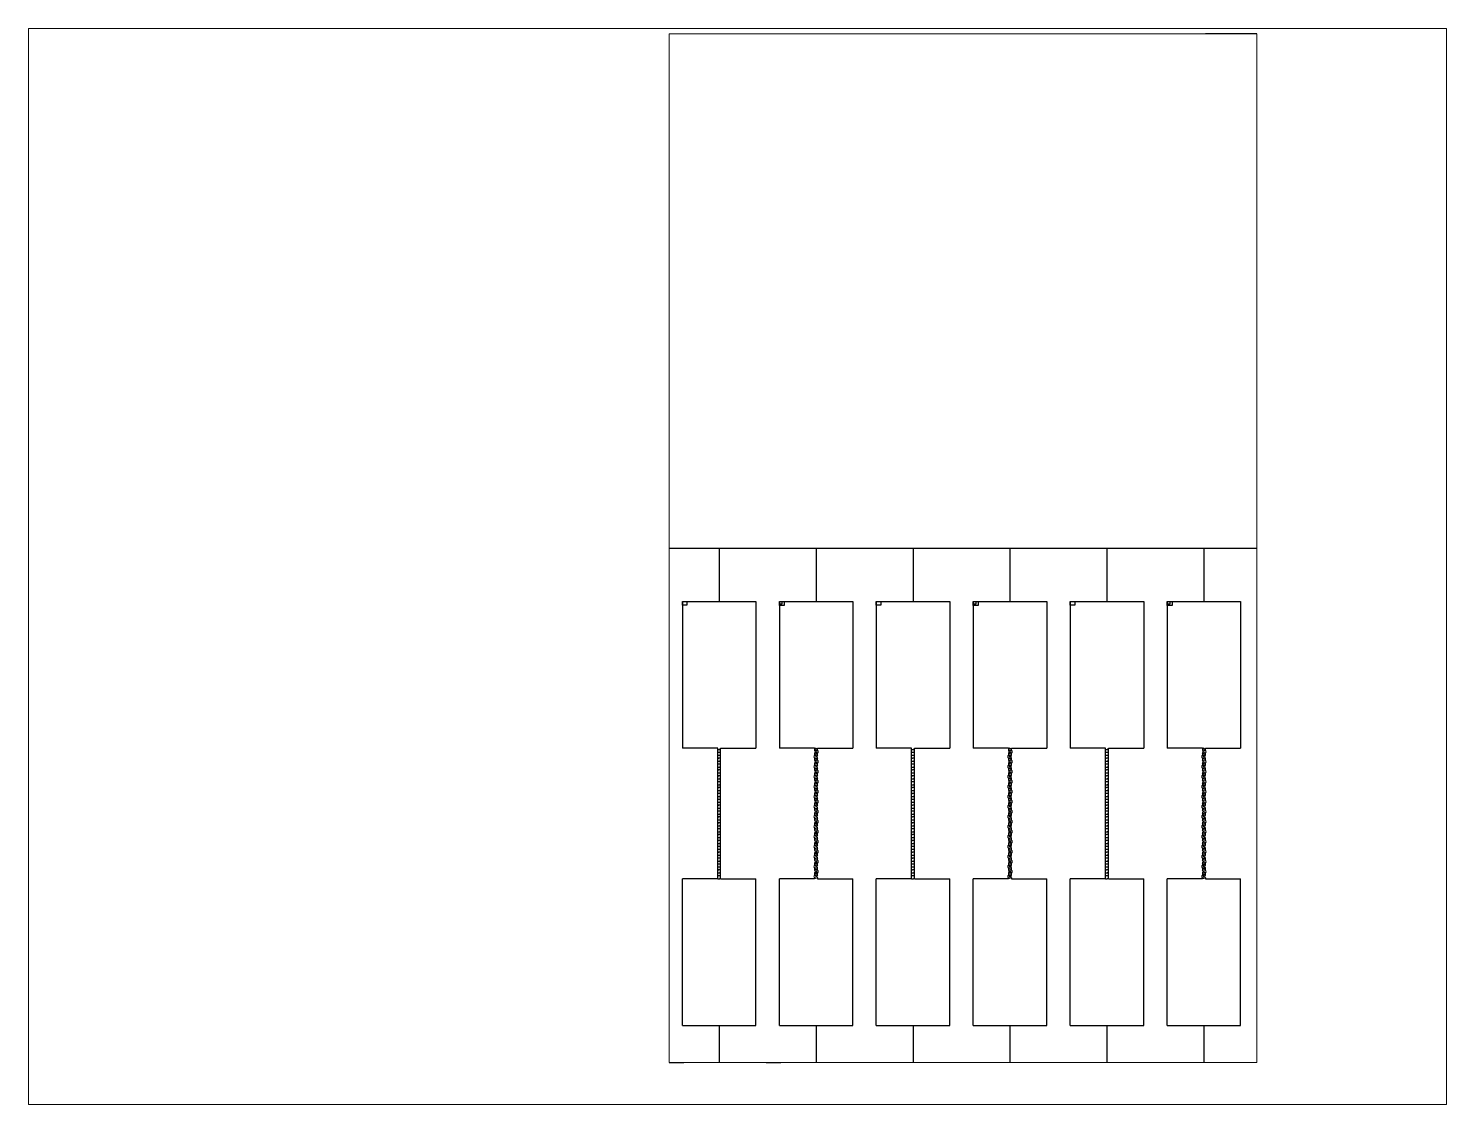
# Paper-space layout 'Layout1' of a CAD drawing. Header units: millimetres. Extents: x 26 to 231, y 20 to 176.
# The model-space entities are those that its viewports show. They can reach past a viewport. Long polylines and large blocks are cut down to what shows.
import ezdxf

# ---------------------------------------------------------------- set-up
doc = ezdxf.new("R2010")
doc.units = ezdxf.units.MM
doc.layers.add('Al Foil', color=2, linetype='Continuous')
doc.layers.add('DEF POINTS', color=7, linetype='Continuous')

msp = doc.modelspace()

# ---------------------------------------------------------------- linework, layer by layer
at = {"layer": 'Al Foil', "linetype": 'Continuous', "lineweight": 0}
for p, q in [((0, 0), (0, 70)), ((0, 70), (40, 70)), ((40, 70), (40, 0)), ((40, 0), (0, 0))]:
    msp.add_line(p, q, dxfattribs=at)
at = {"layer": 'Al Foil'}
for p, q in [((40, 70), (36.5, 70)), ((0, 35), (40, 35)), ((3.4, 35), (3.4, 31.377)), ((10, 35), (10, 31.377)), ((16.6, 35), (16.6, 31.377)), ((23.2, 35), (23.2, 31.377)), ((29.8, 35), (29.8, 31.377)), ((36.4, 35), (36.4, 31.377)), ((0.9, 31.377), (5.9, 31.377)), ((0.9, 31.377), (0.9, 21.377)), ((0.9, 31.377), (1.211, 31.377)), ((0.9, 31.108), (0.9, 31.377)), ((1.211, 31.108), (0.9, 31.108)), ((1.211, 31.377), (1.211, 31.108)), ((5.9, 31.377), (5.9, 21.377)), ((7.5, 31.377), (12.5, 31.377)), ((7.5, 31.377), (7.5, 21.377)), ((7.5, 31.377), (7.833, 31.377)), ((7.5, 31.085), (7.5, 31.377)), ((7.5, 31.377), (7.673, 31.377)), ((7.5, 31.195), (7.5, 31.377)), ((7.673, 31.195), (7.5, 31.195)), ((7.833, 31.085), (7.5, 31.085)), ((7.673, 31.377), (7.673, 31.195)), ((7.833, 31.377), (7.833, 31.085)), ((12.5, 31.377), (12.5, 21.377)), ((14.1, 31.377), (19.1, 31.377)), ((14.1, 31.377), (14.1, 21.377)), ((14.1, 31.377), (14.411, 31.377)), ((14.1, 31.108), (14.1, 31.377)), ((14.411, 31.108), (14.1, 31.108)), ((14.411, 31.377), (14.411, 31.108)), ((19.1, 31.377), (19.1, 21.377)), ((20.7, 31.377), (25.7, 31.377)), ((20.7, 31.377), (20.7, 21.377)), ((20.7, 31.377), (21.033, 31.377)), ((20.7, 31.085), (20.7, 31.377)), ((20.7, 31.377), (20.873, 31.377)), ((20.7, 31.195), (20.7, 31.377)), ((20.873, 31.195), (20.7, 31.195)), ((21.033, 31.085), (20.7, 31.085)), ((20.873, 31.377), (20.873, 31.195)), ((21.033, 31.377), (21.033, 31.085)), ((25.7, 31.377), (25.7, 21.377)), ((27.3, 31.377), (32.3, 31.377)), ((27.3, 31.377), (27.3, 21.377)), ((27.3, 31.377), (27.611, 31.377)), ((27.3, 31.108), (27.3, 31.377)), ((27.611, 31.108), (27.3, 31.108)), ((27.611, 31.377), (27.611, 31.108)), ((32.3, 31.377), (32.3, 21.377)), ((33.9, 31.377), (38.9, 31.377)), ((33.9, 31.377), (33.9, 21.377)), ((33.9, 31.377), (34.233, 31.377)), ((33.9, 31.085), (33.9, 31.377)), ((33.9, 31.377), (34.073, 31.377)), ((33.9, 31.195), (33.9, 31.377)), ((34.073, 31.195), (33.9, 31.195)), ((34.233, 31.085), (33.9, 31.085)), ((34.073, 31.377), (34.073, 31.195)), ((34.233, 31.377), (34.233, 31.085)), ((38.9, 31.377), (38.9, 21.377)), ((3.3, 21.377), (0.9, 21.377)), ((3.3, 12.5), (3.3, 21.377)), ((3.3, 21.3), (3.437, 21.3)), ((3.5, 12.5), (3.5, 21.377)), ((3.5, 21.377), (5.9, 21.377)), ((9.9, 21.377), (7.5, 21.377)), ((9.9, 21.377), (9.9, 21.238)), ((9.9, 21.377), (9.975, 21.377)), ((10.1, 21.377), (12.5, 21.377)), ((10.1, 21.238), (10.1, 21.377)), ((16.5, 21.377), (14.1, 21.377)), ((16.5, 12.5), (16.5, 21.377)), ((16.5, 21.3), (16.637, 21.3)), ((16.7, 12.5), (16.7, 21.377)), ((16.7, 21.377), (19.1, 21.377)), ((23.1, 21.377), (20.7, 21.377)), ((23.1, 21.377), (23.1, 21.238)), ((23.1, 21.377), (23.175, 21.377)), ((23.3, 21.377), (25.7, 21.377)), ((23.3, 21.238), (23.3, 21.377)), ((29.7, 21.377), (27.3, 21.377)), ((29.7, 12.5), (29.7, 21.377)), ((29.7, 21.3), (29.837, 21.3)), ((29.9, 12.5), (29.9, 21.377)), ((29.9, 21.377), (32.3, 21.377)), ((36.3, 21.377), (33.9, 21.377)), ((36.3, 21.377), (36.3, 21.238)), ((36.3, 21.377), (36.375, 21.377)), ((36.5, 21.377), (38.9, 21.377)), ((36.5, 21.238), (36.5, 21.377)), ((3.3, 20.9), (3.437, 20.9)), ((3.3, 20.5), (3.437, 20.5)), ((3.5, 21.1), (3.362, 21.1)), ((3.5, 20.7), (3.362, 20.7)), ((3.5, 20.3), (3.362, 20.3)), ((9.9, 21.038), (9.9, 20.898)), ((9.9, 20.898), (9.975, 20.898)), ((9.9, 20.698), (9.9, 20.559)), ((9.9, 20.698), (9.975, 20.698)), ((9.9, 20.359), (9.9, 20.219)), ((9.95, 21.138), (10.05, 21.138)), ((10.05, 20.798), (9.95, 20.798)), ((9.95, 20.459), (10.05, 20.459)), ((10.1, 21.237), (10.025, 21.237)), ((10.1, 21.037), (10.025, 21.037)), ((10.1, 20.558), (10.025, 20.558)), ((10.1, 20.358), (10.025, 20.358)), ((10.1, 20.898), (10.1, 21.038)), ((10.1, 20.559), (10.1, 20.698)), ((10.1, 20.219), (10.1, 20.359)), ((16.5, 20.9), (16.637, 20.9)), ((16.5, 20.5), (16.637, 20.5)), ((16.7, 21.1), (16.562, 21.1)), ((16.7, 20.7), (16.562, 20.7)), ((16.7, 20.3), (16.562, 20.3)), ((23.1, 21.038), (23.1, 20.898)), ((23.1, 20.898), (23.175, 20.898)), ((23.1, 20.698), (23.1, 20.559)), ((23.1, 20.698), (23.175, 20.698)), ((23.1, 20.359), (23.1, 20.219)), ((23.15, 21.138), (23.25, 21.138)), ((23.25, 20.798), (23.15, 20.798)), ((23.15, 20.459), (23.25, 20.459)), ((23.3, 21.237), (23.225, 21.237)), ((23.3, 21.037), (23.225, 21.037)), ((23.3, 20.558), (23.225, 20.558)), ((23.3, 20.358), (23.225, 20.358)), ((23.3, 20.898), (23.3, 21.038)), ((23.3, 20.559), (23.3, 20.698)), ((23.3, 20.219), (23.3, 20.359)), ((29.7, 20.9), (29.837, 20.9)), ((29.7, 20.5), (29.837, 20.5)), ((29.9, 21.1), (29.762, 21.1)), ((29.9, 20.7), (29.762, 20.7)), ((29.9, 20.3), (29.762, 20.3)), ((36.3, 21.038), (36.3, 20.898)), ((36.3, 20.898), (36.375, 20.898)), ((36.3, 20.698), (36.3, 20.559)), ((36.3, 20.698), (36.375, 20.698)), ((36.3, 20.359), (36.3, 20.219)), ((36.35, 21.138), (36.45, 21.138)), ((36.45, 20.798), (36.35, 20.798)), ((36.35, 20.459), (36.45, 20.459)), ((36.5, 21.237), (36.425, 21.237)), ((36.5, 21.037), (36.425, 21.037)), ((36.5, 20.558), (36.425, 20.558)), ((36.5, 20.358), (36.425, 20.358)), ((36.5, 20.898), (36.5, 21.038)), ((36.5, 20.559), (36.5, 20.698)), ((36.5, 20.219), (36.5, 20.359)), ((3.3, 20.1), (3.437, 20.1)), ((3.3, 19.7), (3.437, 19.7)), ((3.5, 19.9), (3.362, 19.9)), ((3.5, 19.5), (3.362, 19.5)), ((9.9, 20.219), (9.975, 20.219)), ((9.9, 20.019), (9.9, 19.88)), ((9.9, 20.019), (9.975, 20.019)), ((9.9, 19.68), (9.9, 19.54)), ((9.9, 19.54), (9.975, 19.54)), ((9.9, 19.34), (9.9, 19.201)), ((9.9, 19.34), (9.975, 19.34)), ((10.05, 20.119), (9.95, 20.119)), ((9.95, 19.78), (10.05, 19.78)), ((10.05, 19.44), (9.95, 19.44)), ((10.1, 19.879), (10.025, 19.879)), ((10.1, 19.679), (10.025, 19.679)), ((10.1, 19.88), (10.1, 20.019)), ((10.1, 19.54), (10.1, 19.68)), ((10.1, 19.201), (10.1, 19.34)), ((16.5, 20.1), (16.637, 20.1)), ((16.5, 19.7), (16.637, 19.7)), ((16.7, 19.9), (16.562, 19.9)), ((16.7, 19.5), (16.562, 19.5)), ((23.1, 20.219), (23.175, 20.219)), ((23.1, 20.019), (23.1, 19.88)), ((23.1, 20.019), (23.175, 20.019)), ((23.1, 19.68), (23.1, 19.54)), ((23.1, 19.54), (23.175, 19.54)), ((23.1, 19.34), (23.1, 19.201)), ((23.1, 19.34), (23.175, 19.34)), ((23.25, 20.119), (23.15, 20.119)), ((23.15, 19.78), (23.25, 19.78)), ((23.25, 19.44), (23.15, 19.44)), ((23.3, 19.879), (23.225, 19.879)), ((23.3, 19.679), (23.225, 19.679)), ((23.3, 19.88), (23.3, 20.019)), ((23.3, 19.54), (23.3, 19.68)), ((23.3, 19.201), (23.3, 19.34)), ((29.7, 20.1), (29.837, 20.1)), ((29.7, 19.7), (29.837, 19.7)), ((29.9, 19.9), (29.762, 19.9)), ((29.9, 19.5), (29.762, 19.5)), ((36.3, 20.219), (36.375, 20.219)), ((36.3, 20.019), (36.3, 19.88)), ((36.3, 20.019), (36.375, 20.019)), ((36.3, 19.68), (36.3, 19.54)), ((36.3, 19.54), (36.375, 19.54)), ((36.3, 19.34), (36.3, 19.201)), ((36.3, 19.34), (36.375, 19.34)), ((36.45, 20.119), (36.35, 20.119)), ((36.35, 19.78), (36.45, 19.78)), ((36.45, 19.44), (36.35, 19.44)), ((36.5, 19.879), (36.425, 19.879)), ((36.5, 19.679), (36.425, 19.679)), ((36.5, 19.88), (36.5, 20.019)), ((36.5, 19.54), (36.5, 19.68)), ((36.5, 19.201), (36.5, 19.34)), ((3.3, 19.3), (3.437, 19.3)), ((3.3, 18.9), (3.437, 18.9)), ((3.3, 18.5), (3.437, 18.5)), ((3.5, 19.1), (3.362, 19.1)), ((3.5, 18.7), (3.362, 18.7)), ((9.9, 19.001), (9.9, 18.861)), ((9.9, 18.861), (9.975, 18.861)), ((9.9, 18.661), (9.9, 18.522)), ((9.9, 18.661), (9.975, 18.661)), ((9.95, 19.101), (10.05, 19.101)), ((10.05, 18.761), (9.95, 18.761)), ((9.95, 18.422), (10.05, 18.422)), ((10.1, 19.2), (10.025, 19.2)), ((10.1, 19), (10.025, 19)), ((10.1, 18.521), (10.025, 18.521)), ((10.1, 18.861), (10.1, 19.001)), ((10.1, 18.522), (10.1, 18.661)), ((16.5, 19.3), (16.637, 19.3)), ((16.5, 18.9), (16.637, 18.9)), ((16.5, 18.5), (16.637, 18.5)), ((16.7, 19.1), (16.562, 19.1)), ((16.7, 18.7), (16.562, 18.7)), ((23.1, 19.001), (23.1, 18.861)), ((23.1, 18.861), (23.175, 18.861)), ((23.1, 18.661), (23.1, 18.522)), ((23.1, 18.661), (23.175, 18.661)), ((23.15, 19.101), (23.25, 19.101)), ((23.25, 18.761), (23.15, 18.761)), ((23.15, 18.422), (23.25, 18.422)), ((23.3, 19.2), (23.225, 19.2)), ((23.3, 19), (23.225, 19)), ((23.3, 18.521), (23.225, 18.521)), ((23.3, 18.861), (23.3, 19.001)), ((23.3, 18.522), (23.3, 18.661)), ((29.7, 19.3), (29.837, 19.3)), ((29.7, 18.9), (29.837, 18.9)), ((29.7, 18.5), (29.837, 18.5)), ((29.9, 19.1), (29.762, 19.1)), ((29.9, 18.7), (29.762, 18.7)), ((36.3, 19.001), (36.3, 18.861)), ((36.3, 18.861), (36.375, 18.861)), ((36.3, 18.661), (36.3, 18.522)), ((36.3, 18.661), (36.375, 18.661)), ((36.35, 19.101), (36.45, 19.101)), ((36.45, 18.761), (36.35, 18.761)), ((36.35, 18.422), (36.45, 18.422)), ((36.5, 19.2), (36.425, 19.2)), ((36.5, 19), (36.425, 19)), ((36.5, 18.521), (36.425, 18.521)), ((36.5, 18.861), (36.5, 19.001)), ((36.5, 18.522), (36.5, 18.661)), ((3.3, 18.1), (3.437, 18.1)), ((3.3, 17.7), (3.437, 17.7)), ((3.5, 18.3), (3.362, 18.3)), ((3.5, 17.9), (3.362, 17.9)), ((3.5, 17.5), (3.362, 17.5)), ((9.9, 18.322), (9.9, 18.182)), ((9.9, 18.182), (9.975, 18.182)), ((9.9, 17.982), (9.9, 17.843)), ((9.9, 17.982), (9.975, 17.982)), ((9.9, 17.643), (9.9, 17.503)), ((9.9, 17.503), (9.975, 17.503)), ((10.05, 18.082), (9.95, 18.082)), ((9.95, 17.743), (10.05, 17.743)), ((10.05, 17.403), (9.95, 17.403)), ((10.1, 18.321), (10.025, 18.321)), ((10.1, 17.842), (10.025, 17.842)), ((10.1, 17.642), (10.025, 17.642)), ((10.1, 18.182), (10.1, 18.322)), ((10.1, 17.843), (10.1, 17.982)), ((10.1, 17.503), (10.1, 17.643)), ((16.5, 18.1), (16.637, 18.1)), ((16.5, 17.7), (16.637, 17.7)), ((16.7, 18.3), (16.562, 18.3)), ((16.7, 17.9), (16.562, 17.9)), ((16.7, 17.5), (16.562, 17.5)), ((23.1, 18.322), (23.1, 18.182)), ((23.1, 18.182), (23.175, 18.182)), ((23.1, 17.982), (23.1, 17.843)), ((23.1, 17.982), (23.175, 17.982)), ((23.1, 17.643), (23.1, 17.503)), ((23.1, 17.503), (23.175, 17.503)), ((23.25, 18.082), (23.15, 18.082)), ((23.15, 17.743), (23.25, 17.743)), ((23.25, 17.403), (23.15, 17.403)), ((23.3, 18.321), (23.225, 18.321)), ((23.3, 17.842), (23.225, 17.842)), ((23.3, 17.642), (23.225, 17.642)), ((23.3, 18.182), (23.3, 18.322)), ((23.3, 17.843), (23.3, 17.982)), ((23.3, 17.503), (23.3, 17.643)), ((29.7, 18.1), (29.837, 18.1)), ((29.7, 17.7), (29.837, 17.7)), ((29.9, 18.3), (29.762, 18.3)), ((29.9, 17.9), (29.762, 17.9)), ((29.9, 17.5), (29.762, 17.5)), ((36.3, 18.322), (36.3, 18.182)), ((36.3, 18.182), (36.375, 18.182)), ((36.3, 17.982), (36.3, 17.843)), ((36.3, 17.982), (36.375, 17.982)), ((36.3, 17.643), (36.3, 17.503)), ((36.3, 17.503), (36.375, 17.503)), ((36.45, 18.082), (36.35, 18.082)), ((36.35, 17.743), (36.45, 17.743)), ((36.45, 17.403), (36.35, 17.403)), ((36.5, 18.321), (36.425, 18.321)), ((36.5, 17.842), (36.425, 17.842)), ((36.5, 17.642), (36.425, 17.642)), ((36.5, 18.182), (36.5, 18.322)), ((36.5, 17.843), (36.5, 17.982)), ((36.5, 17.503), (36.5, 17.643)), ((3.3, 17.3), (3.437, 17.3)), ((3.3, 16.9), (3.437, 16.9)), ((3.3, 16.5), (3.437, 16.5)), ((3.5, 17.1), (3.362, 17.1)), ((3.5, 16.7), (3.362, 16.7)), ((9.9, 17.303), (9.9, 17.164)), ((9.9, 17.303), (9.975, 17.303)), ((9.9, 16.964), (9.9, 16.824)), ((9.9, 16.824), (9.975, 16.824)), ((9.9, 16.624), (9.9, 16.485)), ((9.9, 16.624), (9.975, 16.624)), ((9.95, 17.064), (10.05, 17.064)), ((10.05, 16.724), (9.95, 16.724)), ((10.1, 17.163), (10.025, 17.163)), ((10.1, 16.963), (10.025, 16.963)), ((10.1, 16.484), (10.025, 16.484)), ((10.1, 17.164), (10.1, 17.303)), ((10.1, 16.824), (10.1, 16.964)), ((10.1, 16.485), (10.1, 16.624)), ((16.5, 17.3), (16.637, 17.3)), ((16.5, 16.9), (16.637, 16.9)), ((16.5, 16.5), (16.637, 16.5)), ((16.7, 17.1), (16.562, 17.1)), ((16.7, 16.7), (16.562, 16.7)), ((23.1, 17.303), (23.1, 17.164)), ((23.1, 17.303), (23.175, 17.303)), ((23.1, 16.964), (23.1, 16.824)), ((23.1, 16.824), (23.175, 16.824)), ((23.1, 16.624), (23.1, 16.485)), ((23.1, 16.624), (23.175, 16.624)), ((23.15, 17.064), (23.25, 17.064)), ((23.25, 16.724), (23.15, 16.724)), ((23.3, 17.163), (23.225, 17.163)), ((23.3, 16.963), (23.225, 16.963)), ((23.3, 16.484), (23.225, 16.484)), ((23.3, 17.164), (23.3, 17.303)), ((23.3, 16.824), (23.3, 16.964)), ((23.3, 16.485), (23.3, 16.624)), ((29.7, 17.3), (29.837, 17.3)), ((29.7, 16.9), (29.837, 16.9)), ((29.7, 16.5), (29.837, 16.5)), ((29.9, 17.1), (29.762, 17.1)), ((29.9, 16.7), (29.762, 16.7)), ((36.3, 17.303), (36.3, 17.164)), ((36.3, 17.303), (36.375, 17.303)), ((36.3, 16.964), (36.3, 16.824)), ((36.3, 16.824), (36.375, 16.824)), ((36.3, 16.624), (36.3, 16.485)), ((36.3, 16.624), (36.375, 16.624)), ((36.35, 17.064), (36.45, 17.064)), ((36.45, 16.724), (36.35, 16.724)), ((36.5, 17.163), (36.425, 17.163)), ((36.5, 16.963), (36.425, 16.963)), ((36.5, 16.484), (36.425, 16.484)), ((36.5, 17.164), (36.5, 17.303)), ((36.5, 16.824), (36.5, 16.964)), ((36.5, 16.485), (36.5, 16.624)), ((3.3, 16.1), (3.437, 16.1)), ((3.3, 15.7), (3.437, 15.7)), ((3.5, 16.3), (3.362, 16.3)), ((3.5, 15.9), (3.362, 15.9)), ((3.5, 15.5), (3.362, 15.5)), ((9.9, 16.285), (9.9, 16.145)), ((9.9, 16.145), (9.975, 16.145)), ((9.9, 15.945), (9.9, 15.806)), ((9.9, 15.945), (9.975, 15.945)), ((9.9, 15.606), (9.9, 15.466)), ((9.9, 15.466), (9.975, 15.466)), ((9.95, 16.385), (10.05, 16.385)), ((10.05, 16.045), (9.95, 16.045)), ((9.95, 15.706), (10.05, 15.706)), ((10.1, 16.284), (10.025, 16.284)), ((10.1, 15.805), (10.025, 15.805)), ((10.1, 15.605), (10.025, 15.605)), ((10.1, 16.145), (10.1, 16.285)), ((10.1, 15.806), (10.1, 15.945)), ((10.1, 15.466), (10.1, 15.606)), ((16.5, 16.1), (16.637, 16.1)), ((16.5, 15.7), (16.637, 15.7)), ((16.7, 16.3), (16.562, 16.3)), ((16.7, 15.9), (16.562, 15.9)), ((16.7, 15.5), (16.562, 15.5)), ((23.1, 16.285), (23.1, 16.145)), ((23.1, 16.145), (23.175, 16.145)), ((23.1, 15.945), (23.1, 15.806)), ((23.1, 15.945), (23.175, 15.945)), ((23.1, 15.606), (23.1, 15.466)), ((23.1, 15.466), (23.175, 15.466)), ((23.15, 16.385), (23.25, 16.385)), ((23.25, 16.045), (23.15, 16.045)), ((23.15, 15.706), (23.25, 15.706)), ((23.3, 16.284), (23.225, 16.284)), ((23.3, 15.805), (23.225, 15.805)), ((23.3, 15.605), (23.225, 15.605)), ((23.3, 16.145), (23.3, 16.285)), ((23.3, 15.806), (23.3, 15.945)), ((23.3, 15.466), (23.3, 15.606)), ((29.7, 16.1), (29.837, 16.1)), ((29.7, 15.7), (29.837, 15.7)), ((29.9, 16.3), (29.762, 16.3)), ((29.9, 15.9), (29.762, 15.9)), ((29.9, 15.5), (29.762, 15.5)), ((36.3, 16.285), (36.3, 16.145)), ((36.3, 16.145), (36.375, 16.145)), ((36.3, 15.945), (36.3, 15.806)), ((36.3, 15.945), (36.375, 15.945)), ((36.3, 15.606), (36.3, 15.466)), ((36.3, 15.466), (36.375, 15.466)), ((36.35, 16.385), (36.45, 16.385)), ((36.45, 16.045), (36.35, 16.045)), ((36.35, 15.706), (36.45, 15.706)), ((36.5, 16.284), (36.425, 16.284)), ((36.5, 15.805), (36.425, 15.805)), ((36.5, 15.605), (36.425, 15.605)), ((36.5, 16.145), (36.5, 16.285)), ((36.5, 15.806), (36.5, 15.945)), ((36.5, 15.466), (36.5, 15.606)), ((3.3, 15.3), (3.437, 15.3)), ((3.3, 14.9), (3.437, 14.9)), ((3.3, 14.5), (3.437, 14.5)), ((3.5, 15.1), (3.362, 15.1)), ((3.5, 14.7), (3.362, 14.7)), ((9.9, 15.266), (9.9, 15.127)), ((9.9, 15.266), (9.975, 15.266)), ((9.9, 14.927), (9.9, 14.787)), ((9.9, 14.787), (9.975, 14.787)), ((9.9, 14.587), (9.9, 14.448)), ((9.9, 14.587), (9.975, 14.587)), ((10.05, 15.366), (9.95, 15.366)), ((9.95, 15.027), (10.05, 15.027)), ((10.05, 14.687), (9.95, 14.687)), ((10.1, 15.126), (10.025, 15.126)), ((10.1, 14.926), (10.025, 14.926)), ((10.1, 15.127), (10.1, 15.266)), ((10.1, 14.787), (10.1, 14.927)), ((10.1, 14.448), (10.1, 14.587)), ((16.5, 15.3), (16.637, 15.3)), ((16.5, 14.9), (16.637, 14.9)), ((16.5, 14.5), (16.637, 14.5)), ((16.7, 15.1), (16.562, 15.1)), ((16.7, 14.7), (16.562, 14.7)), ((23.1, 15.266), (23.1, 15.127)), ((23.1, 15.266), (23.175, 15.266)), ((23.1, 14.927), (23.1, 14.787)), ((23.1, 14.787), (23.175, 14.787)), ((23.1, 14.587), (23.1, 14.448)), ((23.1, 14.587), (23.175, 14.587)), ((23.25, 15.366), (23.15, 15.366)), ((23.15, 15.027), (23.25, 15.027)), ((23.25, 14.687), (23.15, 14.687)), ((23.3, 15.126), (23.225, 15.126)), ((23.3, 14.926), (23.225, 14.926)), ((23.3, 15.127), (23.3, 15.266)), ((23.3, 14.787), (23.3, 14.927)), ((23.3, 14.448), (23.3, 14.587)), ((29.7, 15.3), (29.837, 15.3)), ((29.7, 14.9), (29.837, 14.9)), ((29.7, 14.5), (29.837, 14.5)), ((29.9, 15.1), (29.762, 15.1)), ((29.9, 14.7), (29.762, 14.7)), ((36.3, 15.266), (36.3, 15.127)), ((36.3, 15.266), (36.375, 15.266)), ((36.3, 14.927), (36.3, 14.787)), ((36.3, 14.787), (36.375, 14.787)), ((36.3, 14.587), (36.3, 14.448)), ((36.3, 14.587), (36.375, 14.587)), ((36.45, 15.366), (36.35, 15.366)), ((36.35, 15.027), (36.45, 15.027)), ((36.45, 14.687), (36.35, 14.687)), ((36.5, 15.126), (36.425, 15.126)), ((36.5, 14.926), (36.425, 14.926)), ((36.5, 15.127), (36.5, 15.266)), ((36.5, 14.787), (36.5, 14.927)), ((36.5, 14.448), (36.5, 14.587)), ((3.3, 14.1), (3.437, 14.1)), ((3.3, 13.7), (3.437, 13.7)), ((3.5, 14.3), (3.362, 14.3)), ((3.5, 13.9), (3.362, 13.9)), ((9.9, 14.248), (9.9, 14.108)), ((9.9, 14.108), (9.975, 14.108)), ((9.9, 13.908), (9.9, 13.769)), ((9.9, 13.908), (9.975, 13.908)), ((9.9, 13.569), (9.9, 13.429)), ((9.95, 14.348), (10.05, 14.348)), ((10.05, 14.008), (9.95, 14.008)), ((9.95, 13.669), (10.05, 13.669)), ((10.1, 14.447), (10.025, 14.447)), ((10.1, 14.247), (10.025, 14.247)), ((10.1, 13.768), (10.025, 13.768)), ((10.1, 13.568), (10.025, 13.568)), ((10.1, 14.108), (10.1, 14.248)), ((10.1, 13.769), (10.1, 13.908)), ((10.1, 13.429), (10.1, 13.569)), ((16.5, 14.1), (16.637, 14.1)), ((16.5, 13.7), (16.637, 13.7)), ((16.7, 14.3), (16.562, 14.3)), ((16.7, 13.9), (16.562, 13.9)), ((23.1, 14.248), (23.1, 14.108)), ((23.1, 14.108), (23.175, 14.108)), ((23.1, 13.908), (23.1, 13.769)), ((23.1, 13.908), (23.175, 13.908)), ((23.1, 13.569), (23.1, 13.429)), ((23.15, 14.348), (23.25, 14.348)), ((23.25, 14.008), (23.15, 14.008)), ((23.15, 13.669), (23.25, 13.669)), ((23.3, 14.447), (23.225, 14.447)), ((23.3, 14.247), (23.225, 14.247)), ((23.3, 13.768), (23.225, 13.768)), ((23.3, 13.568), (23.225, 13.568)), ((23.3, 14.108), (23.3, 14.248)), ((23.3, 13.769), (23.3, 13.908)), ((23.3, 13.429), (23.3, 13.569)), ((29.7, 14.1), (29.837, 14.1)), ((29.7, 13.7), (29.837, 13.7)), ((29.9, 14.3), (29.762, 14.3)), ((29.9, 13.9), (29.762, 13.9)), ((36.3, 14.248), (36.3, 14.108)), ((36.3, 14.108), (36.375, 14.108)), ((36.3, 13.908), (36.3, 13.769)), ((36.3, 13.908), (36.375, 13.908)), ((36.3, 13.569), (36.3, 13.429)), ((36.35, 14.348), (36.45, 14.348)), ((36.45, 14.008), (36.35, 14.008)), ((36.35, 13.669), (36.45, 13.669)), ((36.5, 14.447), (36.425, 14.447)), ((36.5, 14.247), (36.425, 14.247)), ((36.5, 13.768), (36.425, 13.768)), ((36.5, 13.568), (36.425, 13.568)), ((36.5, 14.108), (36.5, 14.248)), ((36.5, 13.769), (36.5, 13.908)), ((36.5, 13.429), (36.5, 13.569)), ((3.3, 13.3), (3.437, 13.3)), ((3.3, 12.9), (3.437, 12.9)), ((3.5, 13.5), (3.362, 13.5)), ((3.5, 13.1), (3.362, 13.1)), ((3.5, 12.7), (3.362, 12.7)), ((9.9, 13.429), (9.975, 13.429)), ((9.9, 13.229), (9.9, 13.09)), ((9.9, 13.229), (9.975, 13.229)), ((9.9, 12.89), (9.9, 12.75)), ((9.9, 12.75), (9.975, 12.75)), ((10.05, 13.329), (9.95, 13.329)), ((9.95, 12.99), (10.05, 12.99)), ((10.05, 12.65), (9.95, 12.65)), ((10.1, 13.089), (10.025, 13.089)), ((10.1, 12.889), (10.025, 12.889)), ((10.1, 13.09), (10.1, 13.229)), ((10.1, 12.75), (10.1, 12.89)), ((16.5, 13.3), (16.637, 13.3)), ((16.5, 12.9), (16.637, 12.9)), ((16.7, 13.5), (16.562, 13.5)), ((16.7, 13.1), (16.562, 13.1)), ((16.7, 12.7), (16.562, 12.7)), ((23.1, 13.429), (23.175, 13.429)), ((23.1, 13.229), (23.1, 13.09)), ((23.1, 13.229), (23.175, 13.229)), ((23.1, 12.89), (23.1, 12.75)), ((23.1, 12.75), (23.175, 12.75)), ((23.25, 13.329), (23.15, 13.329)), ((23.15, 12.99), (23.25, 12.99)), ((23.25, 12.65), (23.15, 12.65)), ((23.3, 13.089), (23.225, 13.089)), ((23.3, 12.889), (23.225, 12.889)), ((23.3, 13.09), (23.3, 13.229)), ((23.3, 12.75), (23.3, 12.89)), ((29.7, 13.3), (29.837, 13.3)), ((29.7, 12.9), (29.837, 12.9)), ((29.9, 13.5), (29.762, 13.5)), ((29.9, 13.1), (29.762, 13.1)), ((29.9, 12.7), (29.762, 12.7)), ((36.3, 13.429), (36.375, 13.429)), ((36.3, 13.229), (36.3, 13.09)), ((36.3, 13.229), (36.375, 13.229)), ((36.3, 12.89), (36.3, 12.75)), ((36.3, 12.75), (36.375, 12.75)), ((36.45, 13.329), (36.35, 13.329)), ((36.35, 12.99), (36.45, 12.99)), ((36.45, 12.65), (36.35, 12.65)), ((36.5, 13.089), (36.425, 13.089)), ((36.5, 12.889), (36.425, 12.889)), ((36.5, 13.09), (36.5, 13.229)), ((36.5, 12.75), (36.5, 12.89)), ((0.9, 2.5), (0.9, 12.5)), ((3.3, 12.5), (0.9, 12.5)), ((3.3, 12.5), (3.437, 12.5)), ((3.5, 12.5), (5.9, 12.5)), ((5.9, 2.5), (5.9, 12.5)), ((7.5, 2.5), (7.5, 12.5)), ((9.9, 12.5), (7.5, 12.5)), ((9.9, 12.55), (9.975, 12.55)), ((9.9, 12.55), (9.9, 12.5)), ((10.1, 12.55), (10.1, 12.5)), ((10.1, 12.5), (12.5, 12.5)), ((12.5, 2.5), (12.5, 12.5)), ((14.1, 2.5), (14.1, 12.5)), ((16.5, 12.5), (14.1, 12.5)), ((16.5, 12.5), (16.637, 12.5)), ((16.7, 12.5), (19.1, 12.5)), ((19.1, 2.5), (19.1, 12.5)), ((20.7, 2.5), (20.7, 12.5)), ((23.1, 12.5), (20.7, 12.5)), ((23.1, 12.55), (23.175, 12.55)), ((23.1, 12.55), (23.1, 12.5)), ((23.3, 12.55), (23.3, 12.5)), ((23.3, 12.5), (25.7, 12.5)), ((25.7, 2.5), (25.7, 12.5)), ((27.3, 2.5), (27.3, 12.5)), ((29.7, 12.5), (27.3, 12.5)), ((29.7, 12.5), (29.837, 12.5)), ((29.9, 12.5), (32.3, 12.5)), ((32.3, 2.5), (32.3, 12.5)), ((33.9, 2.5), (33.9, 12.5)), ((36.3, 12.5), (33.9, 12.5)), ((36.3, 12.55), (36.375, 12.55)), ((36.3, 12.55), (36.3, 12.5)), ((36.5, 12.55), (36.5, 12.5)), ((36.5, 12.5), (38.9, 12.5)), ((38.9, 2.5), (38.9, 12.5)), ((0.9, 2.5), (5.9, 2.5)), ((3.4, 2.5), (3.4, 0)), ((7.5, 2.5), (12.5, 2.5)), ((10, 2.5), (10, 0)), ((14.1, 2.5), (19.1, 2.5)), ((16.6, 2.5), (16.6, 0)), ((20.7, 2.5), (25.7, 2.5)), ((23.2, 2.5), (23.2, 0)), ((27.3, 2.5), (32.3, 2.5)), ((29.8, 2.5), (29.8, 0)), ((33.9, 2.5), (38.9, 2.5)), ((36.4, 2.5), (36.4, 0))]:
    msp.add_line(p, q, dxfattribs=at)
for centre in [(3.437, 21.3), (16.637, 21.3), (29.837, 21.3), (3.362, 21.1), (3.362, 20.7), (3.362, 20.3), (3.437, 20.9), (3.437, 20.5), (16.562, 21.1), (16.562, 20.7), (16.562, 20.3), (16.637, 20.9), (16.637, 20.5), (29.762, 21.1), (29.762, 20.7), (29.762, 20.3), (29.837, 20.9), (29.837, 20.5), (3.362, 19.9), (3.362, 19.5), (3.437, 20.1), (3.437, 19.7), (3.437, 19.3), (16.562, 19.9), (16.562, 19.5), (16.637, 20.1), (16.637, 19.7), (16.637, 19.3), (29.762, 19.9), (29.762, 19.5), (29.837, 20.1), (29.837, 19.7), (29.837, 19.3), (3.362, 19.1), (3.362, 18.7), (3.437, 18.9), (3.437, 18.5), (16.562, 19.1), (16.562, 18.7), (16.637, 18.9), (16.637, 18.5), (29.762, 19.1), (29.762, 18.7), (29.837, 18.9), (29.837, 18.5), (3.362, 18.3), (3.362, 17.9), (3.362, 17.5), (3.437, 18.1), (3.437, 17.7), (16.562, 18.3), (16.562, 17.9), (16.562, 17.5), (16.637, 18.1), (16.637, 17.7), (29.762, 18.3), (29.762, 17.9), (29.762, 17.5), (29.837, 18.1), (29.837, 17.7), (3.362, 17.1), (3.362, 16.7), (3.437, 17.3), (3.437, 16.9), (3.437, 16.5), (16.562, 17.1), (16.562, 16.7), (16.637, 17.3), (16.637, 16.9), (16.637, 16.5), (29.762, 17.1), (29.762, 16.7), (29.837, 17.3), (29.837, 16.9), (29.837, 16.5), (3.362, 16.3), (3.362, 15.9), (3.362, 15.5), (3.437, 16.1), (3.437, 15.7), (16.562, 16.3), (16.562, 15.9), (16.562, 15.5), (16.637, 16.1), (16.637, 15.7), (29.762, 16.3), (29.762, 15.9), (29.762, 15.5), (29.837, 16.1), (29.837, 15.7), (3.362, 15.1), (3.362, 14.7), (3.437, 15.3), (3.437, 14.9), (3.437, 14.5), (16.562, 15.1), (16.562, 14.7), (16.637, 15.3), (16.637, 14.9), (16.637, 14.5), (29.762, 15.1), (29.762, 14.7), (29.837, 15.3), (29.837, 14.9), (29.837, 14.5), (3.362, 14.3), (3.362, 13.9), (3.437, 14.1), (3.437, 13.7), (16.562, 14.3), (16.562, 13.9), (16.637, 14.1), (16.637, 13.7), (29.762, 14.3), (29.762, 13.9), (29.837, 14.1), (29.837, 13.7), (3.362, 13.5), (3.362, 13.1), (3.362, 12.7), (3.437, 13.3), (3.437, 12.9), (16.562, 13.5), (16.562, 13.1), (16.562, 12.7), (16.637, 13.3), (16.637, 12.9), (29.762, 13.5), (29.762, 13.1), (29.762, 12.7), (29.837, 13.3), (29.837, 12.9), (3.437, 12.5), (16.637, 12.5), (29.837, 12.5)]:
    msp.add_circle(centre, 0.0114, dxfattribs=at)
for centre, radius, start, end in [((9.975, 21.327), 0.05, 0, 90), ((10.025, 21.287), 0.05, 180, 270), ((23.175, 21.327), 0.05, 0, 90), ((23.225, 21.287), 0.05, 180, 270), ((36.375, 21.327), 0.05, 0, 90), ((36.425, 21.287), 0.05, 180, 270), ((9.975, 20.798), 0.125, 126.8699, 233.1301), ((9.825, 21.137), 0.125, 306.8699, 53.1301), ((9.825, 20.458), 0.125, 306.8699, 53.1301), ((10.025, 20.987), 0.05, 90, 180), ((9.975, 20.948), 0.05, 270, 0), ((9.975, 20.648), 0.05, 0, 90), ((10.025, 20.608), 0.05, 180, 270), ((10.025, 20.308), 0.05, 90, 180), ((10.175, 20.798), 0.125, 126.8699, 233.1301), ((10.025, 21.137), 0.125, 306.8699, 53.1301), ((10.025, 20.458), 0.125, 306.8699, 53.1301), ((23.175, 20.798), 0.125, 126.8699, 233.1301), ((23.025, 21.137), 0.125, 306.8699, 53.1301), ((23.025, 20.458), 0.125, 306.8699, 53.1301), ((23.225, 20.987), 0.05, 90, 180), ((23.175, 20.948), 0.05, 270, 0), ((23.175, 20.648), 0.05, 0, 90), ((23.225, 20.608), 0.05, 180, 270), ((23.225, 20.308), 0.05, 90, 180), ((23.375, 20.798), 0.125, 126.8699, 233.1301), ((23.225, 21.137), 0.125, 306.8699, 53.1301), ((23.225, 20.458), 0.125, 306.8699, 53.1301), ((36.375, 20.798), 0.125, 126.8699, 233.1301), ((36.225, 21.137), 0.125, 306.8699, 53.1301), ((36.225, 20.458), 0.125, 306.8699, 53.1301), ((36.425, 20.987), 0.05, 90, 180), ((36.375, 20.948), 0.05, 270, 0), ((36.375, 20.648), 0.05, 0, 90), ((36.425, 20.608), 0.05, 180, 270), ((36.425, 20.308), 0.05, 90, 180), ((36.575, 20.798), 0.125, 126.8699, 233.1301), ((36.425, 21.137), 0.125, 306.8699, 53.1301), ((36.425, 20.458), 0.125, 306.8699, 53.1301), ((9.975, 20.119), 0.125, 126.8699, 233.1301), ((9.975, 19.44), 0.125, 126.8699, 233.1301), ((9.825, 19.779), 0.125, 306.8699, 53.1301), ((9.975, 20.269), 0.05, 270, 0), ((9.975, 19.969), 0.05, 0, 90), ((10.025, 19.929), 0.05, 180, 270), ((10.025, 19.629), 0.05, 90, 180), ((9.975, 19.59), 0.05, 270, 0), ((9.975, 19.29), 0.05, 0, 90), ((10.175, 20.119), 0.125, 126.8699, 233.1301), ((10.175, 19.44), 0.125, 126.8699, 233.1301), ((10.025, 19.779), 0.125, 306.8699, 53.1301), ((23.175, 20.119), 0.125, 126.8699, 233.1301), ((23.175, 19.44), 0.125, 126.8699, 233.1301), ((23.025, 19.779), 0.125, 306.8699, 53.1301), ((23.175, 20.269), 0.05, 270, 0), ((23.175, 19.969), 0.05, 0, 90), ((23.225, 19.929), 0.05, 180, 270), ((23.225, 19.629), 0.05, 90, 180), ((23.175, 19.59), 0.05, 270, 0), ((23.175, 19.29), 0.05, 0, 90), ((23.375, 20.119), 0.125, 126.8699, 233.1301), ((23.375, 19.44), 0.125, 126.8699, 233.1301), ((23.225, 19.779), 0.125, 306.8699, 53.1301), ((36.375, 20.119), 0.125, 126.8699, 233.1301), ((36.375, 19.44), 0.125, 126.8699, 233.1301), ((36.225, 19.779), 0.125, 306.8699, 53.1301), ((36.375, 20.269), 0.05, 270, 0), ((36.375, 19.969), 0.05, 0, 90), ((36.425, 19.929), 0.05, 180, 270), ((36.425, 19.629), 0.05, 90, 180), ((36.375, 19.59), 0.05, 270, 0), ((36.375, 19.29), 0.05, 0, 90), ((36.575, 20.119), 0.125, 126.8699, 233.1301), ((36.575, 19.44), 0.125, 126.8699, 233.1301), ((36.425, 19.779), 0.125, 306.8699, 53.1301), ((9.975, 18.761), 0.125, 126.8699, 233.1301), ((9.825, 19.1), 0.125, 306.8699, 53.1301), ((9.825, 18.421), 0.125, 306.8699, 53.1301), ((10.025, 19.25), 0.05, 180, 270), ((10.025, 18.95), 0.05, 90, 180), ((9.975, 18.911), 0.05, 270, 0), ((9.975, 18.611), 0.05, 0, 90), ((10.025, 18.571), 0.05, 180, 270), ((10.175, 18.761), 0.125, 126.8699, 233.1301), ((10.025, 19.1), 0.125, 306.8699, 53.1301), ((10.025, 18.421), 0.125, 306.8699, 53.1301), ((23.175, 18.761), 0.125, 126.8699, 233.1301), ((23.025, 19.1), 0.125, 306.8699, 53.1301), ((23.025, 18.421), 0.125, 306.8699, 53.1301), ((23.225, 19.25), 0.05, 180, 270), ((23.225, 18.95), 0.05, 90, 180), ((23.175, 18.911), 0.05, 270, 0), ((23.175, 18.611), 0.05, 0, 90), ((23.225, 18.571), 0.05, 180, 270), ((23.375, 18.761), 0.125, 126.8699, 233.1301), ((23.225, 19.1), 0.125, 306.8699, 53.1301), ((23.225, 18.421), 0.125, 306.8699, 53.1301), ((36.375, 18.761), 0.125, 126.8699, 233.1301), ((36.225, 19.1), 0.125, 306.8699, 53.1301), ((36.225, 18.421), 0.125, 306.8699, 53.1301), ((36.425, 19.25), 0.05, 180, 270), ((36.425, 18.95), 0.05, 90, 180), ((36.375, 18.911), 0.05, 270, 0), ((36.375, 18.611), 0.05, 0, 90), ((36.425, 18.571), 0.05, 180, 270), ((36.575, 18.761), 0.125, 126.8699, 233.1301), ((36.425, 19.1), 0.125, 306.8699, 53.1301), ((36.425, 18.421), 0.125, 306.8699, 53.1301), ((9.975, 18.082), 0.125, 126.8699, 233.1301), ((9.975, 17.403), 0.125, 126.8699, 233.1301), ((9.825, 17.742), 0.125, 306.8699, 53.1301), ((10.025, 18.271), 0.05, 90, 180), ((9.975, 18.232), 0.05, 270, 0), ((9.975, 17.932), 0.05, 0, 90), ((10.025, 17.892), 0.05, 180, 270), ((10.025, 17.592), 0.05, 90, 180), ((9.975, 17.553), 0.05, 270, 0), ((10.175, 18.082), 0.125, 126.8699, 233.1301), ((10.175, 17.403), 0.125, 126.8699, 233.1301), ((10.025, 17.742), 0.125, 306.8699, 53.1301), ((23.175, 18.082), 0.125, 126.8699, 233.1301), ((23.175, 17.403), 0.125, 126.8699, 233.1301), ((23.025, 17.742), 0.125, 306.8699, 53.1301), ((23.225, 18.271), 0.05, 90, 180), ((23.175, 18.232), 0.05, 270, 0), ((23.175, 17.932), 0.05, 0, 90), ((23.225, 17.892), 0.05, 180, 270), ((23.225, 17.592), 0.05, 90, 180), ((23.175, 17.553), 0.05, 270, 0), ((23.375, 18.082), 0.125, 126.8699, 233.1301), ((23.375, 17.403), 0.125, 126.8699, 233.1301), ((23.225, 17.742), 0.125, 306.8699, 53.1301), ((36.375, 18.082), 0.125, 126.8699, 233.1301), ((36.375, 17.403), 0.125, 126.8699, 233.1301), ((36.225, 17.742), 0.125, 306.8699, 53.1301), ((36.425, 18.271), 0.05, 90, 180), ((36.375, 18.232), 0.05, 270, 0), ((36.375, 17.932), 0.05, 0, 90), ((36.425, 17.892), 0.05, 180, 270), ((36.425, 17.592), 0.05, 90, 180), ((36.375, 17.553), 0.05, 270, 0), ((36.575, 18.082), 0.125, 126.8699, 233.1301), ((36.575, 17.403), 0.125, 126.8699, 233.1301), ((36.425, 17.742), 0.125, 306.8699, 53.1301), ((9.975, 16.724), 0.125, 126.8699, 233.1301), ((9.825, 17.063), 0.125, 306.8699, 53.1301), ((9.825, 16.384), 0.125, 306.8699, 53.1301), ((9.975, 17.253), 0.05, 0, 90), ((10.025, 17.213), 0.05, 180, 270), ((10.025, 16.913), 0.05, 90, 180), ((9.975, 16.874), 0.05, 270, 0), ((9.975, 16.574), 0.05, 0, 90), ((10.025, 16.534), 0.05, 180, 270), ((10.175, 16.724), 0.125, 126.8699, 233.1301), ((10.025, 17.063), 0.125, 306.8699, 53.1301), ((10.025, 16.384), 0.125, 306.8699, 53.1301), ((23.175, 16.724), 0.125, 126.8699, 233.1301), ((23.025, 17.063), 0.125, 306.8699, 53.1301), ((23.025, 16.384), 0.125, 306.8699, 53.1301), ((23.175, 17.253), 0.05, 0, 90), ((23.225, 17.213), 0.05, 180, 270), ((23.225, 16.913), 0.05, 90, 180), ((23.175, 16.874), 0.05, 270, 0), ((23.175, 16.574), 0.05, 0, 90), ((23.225, 16.534), 0.05, 180, 270), ((23.375, 16.724), 0.125, 126.8699, 233.1301), ((23.225, 17.063), 0.125, 306.8699, 53.1301), ((23.225, 16.384), 0.125, 306.8699, 53.1301), ((36.375, 16.724), 0.125, 126.8699, 233.1301), ((36.225, 17.063), 0.125, 306.8699, 53.1301), ((36.225, 16.384), 0.125, 306.8699, 53.1301), ((36.375, 17.253), 0.05, 0, 90), ((36.425, 17.213), 0.05, 180, 270), ((36.425, 16.913), 0.05, 90, 180), ((36.375, 16.874), 0.05, 270, 0), ((36.375, 16.574), 0.05, 0, 90), ((36.425, 16.534), 0.05, 180, 270), ((36.575, 16.724), 0.125, 126.8699, 233.1301), ((36.425, 17.063), 0.125, 306.8699, 53.1301), ((36.425, 16.384), 0.125, 306.8699, 53.1301), ((9.975, 16.045), 0.125, 126.8699, 233.1301), ((9.975, 15.366), 0.125, 126.8699, 233.1301), ((9.825, 15.705), 0.125, 306.8699, 53.1301), ((10.025, 16.234), 0.05, 90, 180), ((9.975, 16.195), 0.05, 270, 0), ((9.975, 15.895), 0.05, 0, 90), ((10.025, 15.855), 0.05, 180, 270), ((10.025, 15.555), 0.05, 90, 180), ((9.975, 15.516), 0.05, 270, 0), ((10.175, 16.045), 0.125, 126.8699, 233.1301), ((10.175, 15.366), 0.125, 126.8699, 233.1301), ((10.025, 15.705), 0.125, 306.8699, 53.1301), ((23.175, 16.045), 0.125, 126.8699, 233.1301), ((23.175, 15.366), 0.125, 126.8699, 233.1301), ((23.025, 15.705), 0.125, 306.8699, 53.1301), ((23.225, 16.234), 0.05, 90, 180), ((23.175, 16.195), 0.05, 270, 0), ((23.175, 15.895), 0.05, 0, 90), ((23.225, 15.855), 0.05, 180, 270), ((23.225, 15.555), 0.05, 90, 180), ((23.175, 15.516), 0.05, 270, 0), ((23.375, 16.045), 0.125, 126.8699, 233.1301), ((23.375, 15.366), 0.125, 126.8699, 233.1301), ((23.225, 15.705), 0.125, 306.8699, 53.1301), ((36.375, 16.045), 0.125, 126.8699, 233.1301), ((36.375, 15.366), 0.125, 126.8699, 233.1301), ((36.225, 15.705), 0.125, 306.8699, 53.1301), ((36.425, 16.234), 0.05, 90, 180), ((36.375, 16.195), 0.05, 270, 0), ((36.375, 15.895), 0.05, 0, 90), ((36.425, 15.855), 0.05, 180, 270), ((36.425, 15.555), 0.05, 90, 180), ((36.375, 15.516), 0.05, 270, 0), ((36.575, 16.045), 0.125, 126.8699, 233.1301), ((36.575, 15.366), 0.125, 126.8699, 233.1301), ((36.425, 15.705), 0.125, 306.8699, 53.1301), ((9.975, 14.687), 0.125, 126.8699, 233.1301), ((9.825, 15.026), 0.125, 306.8699, 53.1301), ((9.975, 15.216), 0.05, 0, 90), ((10.025, 15.176), 0.05, 180, 270), ((10.025, 14.876), 0.05, 90, 180), ((9.975, 14.837), 0.05, 270, 0), ((9.975, 14.537), 0.05, 0, 90), ((10.025, 14.497), 0.05, 180, 270), ((10.175, 14.687), 0.125, 126.8699, 233.1301), ((10.025, 15.026), 0.125, 306.8699, 53.1301), ((23.175, 14.687), 0.125, 126.8699, 233.1301), ((23.025, 15.026), 0.125, 306.8699, 53.1301), ((23.175, 15.216), 0.05, 0, 90), ((23.225, 15.176), 0.05, 180, 270), ((23.225, 14.876), 0.05, 90, 180), ((23.175, 14.837), 0.05, 270, 0), ((23.175, 14.537), 0.05, 0, 90), ((23.225, 14.497), 0.05, 180, 270), ((23.375, 14.687), 0.125, 126.8699, 233.1301), ((23.225, 15.026), 0.125, 306.8699, 53.1301), ((36.375, 14.687), 0.125, 126.8699, 233.1301), ((36.225, 15.026), 0.125, 306.8699, 53.1301), ((36.375, 15.216), 0.05, 0, 90), ((36.425, 15.176), 0.05, 180, 270), ((36.425, 14.876), 0.05, 90, 180), ((36.375, 14.837), 0.05, 270, 0), ((36.375, 14.537), 0.05, 0, 90), ((36.425, 14.497), 0.05, 180, 270), ((36.575, 14.687), 0.125, 126.8699, 233.1301), ((36.425, 15.026), 0.125, 306.8699, 53.1301), ((9.975, 14.008), 0.125, 126.8699, 233.1301), ((9.825, 14.347), 0.125, 306.8699, 53.1301), ((9.825, 13.668), 0.125, 306.8699, 53.1301), ((10.025, 14.197), 0.05, 90, 180), ((9.975, 14.158), 0.05, 270, 0), ((9.975, 13.858), 0.05, 0, 90), ((10.025, 13.818), 0.05, 180, 270), ((10.025, 13.518), 0.05, 90, 180), ((10.175, 14.008), 0.125, 126.8699, 233.1301), ((10.025, 14.347), 0.125, 306.8699, 53.1301), ((10.025, 13.668), 0.125, 306.8699, 53.1301), ((23.175, 14.008), 0.125, 126.8699, 233.1301), ((23.025, 14.347), 0.125, 306.8699, 53.1301), ((23.025, 13.668), 0.125, 306.8699, 53.1301), ((23.225, 14.197), 0.05, 90, 180), ((23.175, 14.158), 0.05, 270, 0), ((23.175, 13.858), 0.05, 0, 90), ((23.225, 13.818), 0.05, 180, 270), ((23.225, 13.518), 0.05, 90, 180), ((23.375, 14.008), 0.125, 126.8699, 233.1301), ((23.225, 14.347), 0.125, 306.8699, 53.1301), ((23.225, 13.668), 0.125, 306.8699, 53.1301), ((36.375, 14.008), 0.125, 126.8699, 233.1301), ((36.225, 14.347), 0.125, 306.8699, 53.1301), ((36.225, 13.668), 0.125, 306.8699, 53.1301), ((36.425, 14.197), 0.05, 90, 180), ((36.375, 14.158), 0.05, 270, 0), ((36.375, 13.858), 0.05, 0, 90), ((36.425, 13.818), 0.05, 180, 270), ((36.425, 13.518), 0.05, 90, 180), ((36.575, 14.008), 0.125, 126.8699, 233.1301), ((36.425, 14.347), 0.125, 306.8699, 53.1301), ((36.425, 13.668), 0.125, 306.8699, 53.1301), ((9.975, 13.329), 0.125, 126.8699, 233.1301), ((9.975, 12.65), 0.125, 126.8699, 233.1301), ((9.825, 12.989), 0.125, 306.8699, 53.1301), ((9.975, 13.479), 0.05, 270, 0), ((9.975, 13.179), 0.05, 0, 90), ((10.025, 13.139), 0.05, 180, 270), ((10.025, 12.839), 0.05, 90, 180), ((9.975, 12.8), 0.05, 270, 0), ((10.175, 13.329), 0.125, 126.8699, 233.1301), ((10.175, 12.65), 0.125, 126.8699, 233.1301), ((10.025, 12.989), 0.125, 306.8699, 53.1301), ((23.175, 13.329), 0.125, 126.8699, 233.1301), ((23.175, 12.65), 0.125, 126.8699, 233.1301), ((23.025, 12.989), 0.125, 306.8699, 53.1301), ((23.175, 13.479), 0.05, 270, 0), ((23.175, 13.179), 0.05, 0, 90), ((23.225, 13.139), 0.05, 180, 270), ((23.225, 12.839), 0.05, 90, 180), ((23.175, 12.8), 0.05, 270, 0), ((23.375, 13.329), 0.125, 126.8699, 233.1301), ((23.375, 12.65), 0.125, 126.8699, 233.1301), ((23.225, 12.989), 0.125, 306.8699, 53.1301), ((36.375, 13.329), 0.125, 126.8699, 233.1301), ((36.375, 12.65), 0.125, 126.8699, 233.1301), ((36.225, 12.989), 0.125, 306.8699, 53.1301), ((36.375, 13.479), 0.05, 270, 0), ((36.375, 13.179), 0.05, 0, 90), ((36.425, 13.139), 0.05, 180, 270), ((36.425, 12.839), 0.05, 90, 180), ((36.375, 12.8), 0.05, 270, 0), ((36.575, 13.329), 0.125, 126.8699, 233.1301), ((36.575, 12.65), 0.125, 126.8699, 233.1301), ((36.425, 12.989), 0.125, 306.8699, 53.1301), ((9.975, 12.5), 0.05, 0, 90), ((23.175, 12.5), 0.05, 0, 90), ((36.375, 12.5), 0.05, 0, 90)]:
    msp.add_arc(centre, radius, start, end, dxfattribs=at)
for points in [[(0, 0), (0.333, 0), (0.667, 0), (1, 0)], [(6.6, 0), (6.933, 0), (7.267, 0), (7.6, 0)]]:
    msp.add_open_spline(points, degree=3, dxfattribs=at)
at = {"layer": 'DEF POINTS', "linetype": 'Continuous', "lineweight": 0}
for p, q in [((0, 0), (0, 70)), ((0, 70), (40, 70)), ((40, 70), (40, 0)), ((40, 0), (0, 0))]:
    msp.add_line(p, q, dxfattribs=at)

psp = doc.layouts.get("Layout1")

# ---------------------------------------------------------------- viewports
at = {"layer": 'DEF POINTS'}
psp.add_viewport(center=(128.5, 97.5), size=(205.6, 156), view_center_point=(4.65, 33.75), view_height=73.25652, dxfattribs=at)

doc.saveas('drawing.dxf')
